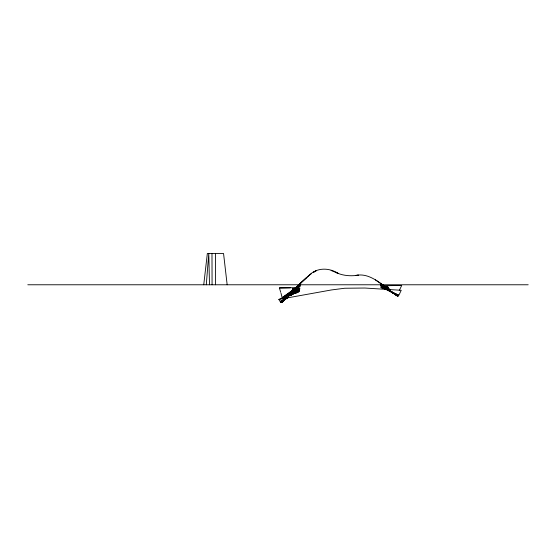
<?xml version="1.0" encoding="UTF-8"?>
<svg xmlns="http://www.w3.org/2000/svg" width="556" height="556" viewBox="0 0 556 556"><rect width="100%" height="100%" fill="white"/><g stroke="black" fill="none" stroke-linecap="round" stroke-linejoin="round"><path stroke-width="0.83" d="M215.429 284.776L215.506 253.501M206.283 284.776L208.778 253.501L209.494 284.776M397.609 295.493C398.534 297.467 400.549 291.149 401.244 290.301L364.84 288.029L344.706 288.251L331.487 289.94L278.841 299.427L280.509 301.887L281.663 302.485L286.931 297.585M203.739 284.776L207.346 253.501L223.554 253.501L227.161 284.776M282.462 301.074L282.01 302.276M399.284 290.475L401.724 285.457L383.591 285.735M288.772 295.82L300.455 284.672L288.578 295.945M286.708 297.731L281.704 302.478L286.82 297.919M285.548 297.307L308.719 275.7L300.803 282.858L306.259 277.847M285.645 297.238L300.796 283.06L284.366 298.016M285.617 296.911L300.754 283.317L284.387 297.557M288.738 296.216L300.24 285.965L288.411 296.174M286.437 297.877L281.176 302.415L287.195 297.821M284.38 297.592L297.432 286.437M283.664 297.689L297.418 286.354M283.699 297.71L292.449 290.83M291.205 294.75L299.899 288.105L289.766 295.716M311.145 273.865L308.698 275.72C316.711 267.255 329.124 267.505 338.5 273.538L331.077 270.466M287.07 297.745L280.995 302.311L287.257 297.814M297.126 286.931L282.156 297.696L282.26 298.245M291.434 294.812L299.788 288.807L289.947 295.736M287.132 297.717L280.808 302.172L288.495 297.001M294.041 289.641L282.156 297.696L281.009 293.241M291.295 295.118L299.691 289.474L291.212 295.041M286.972 297.821L280.613 301.991L288.64 296.974M293.749 293.783L299.587 290.128L291.379 294.944M286.903 297.564L280.189 301.498L288.633 297.092M295.903 287.952L292.776 289.613L295.18 288.627M295.549 293.485L299.385 291.483L278.841 299.427M295.271 288.606L292.894 289.662L295.709 288.383L292.491 289.384L295.813 288.432M295.125 288.647L292.713 289.586L295.875 288.369M296.452 288.168L292.38 289.238L295.604 288.425M296.362 288.147L292.261 289.064L295.458 288.397M295.736 287.73L296.647 287.709M280.738 292.331L279.39 287.945L296.953 287.605M290.35 287.82L279.39 287.945M27.8 284.776L528.2 284.776M383.584 286.5L388.324 287.445L383.564 286.472L388.262 287.501L385.099 286.806M384.96 286.826L388.074 287.647L384.029 286.444M383.974 286.472L387.81 287.779L383.049 285.881L387.56 287.848L382.959 285.694L387.442 287.862L381.353 284.721L387.33 287.869L381.166 284.199M388.157 290.044L381.089 287.521L388.102 290.037L381.062 287.389L388.046 290.03L380.985 286.945L398.721 295.236L380.923 286.583L398.2 295.952L380.742 285.339L397.922 296.195L380.624 284.505L390.646 291.344M336.039 272.51C343.038 275.866 350.912 276.318 358.488 275.185L355.965 275.394C369.337 272.697 379.943 283.31 390.076 290.024M381.214 284.241L390.59 290.065M390.576 289.982L380.457 283.588L389.805 289.732M380.443 283.435L390.514 290.135M392.077 292.324L397.804 296.237L380.575 284.137L397.714 296.216M390.076 290.058L375.335 279.828M380.436 283.351L390.055 290.19M211.982 253.501L212.079 284.776M316.044 270.807L313.57 272.231L316.051 270.828M388.449 287.313L383.605 286.479L388.449 287.313M388.199 287.556L384.995 286.806L388.199 287.556M388.005 287.688L384.884 286.771L387.942 287.723"/></g></svg>
